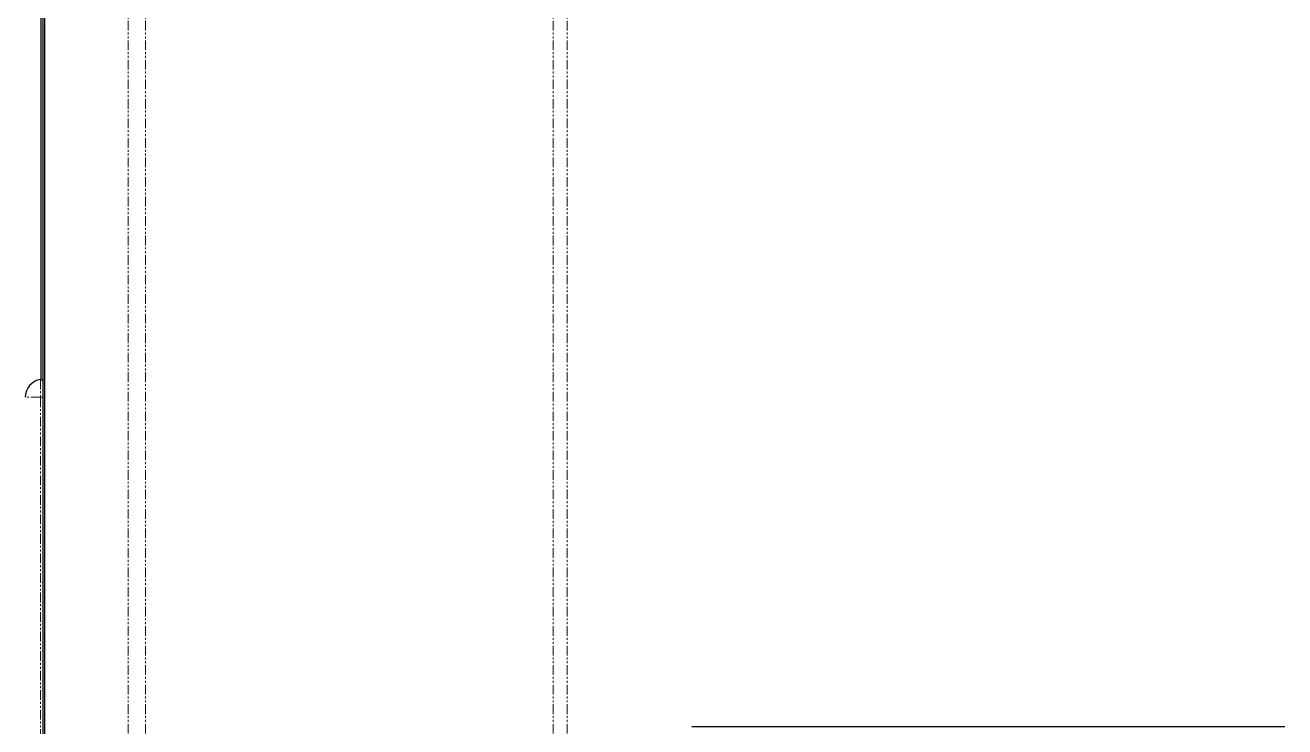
# Model space of a CAD drawing. Header units: millimetres. Extents: x -18594 to 273470, y -238787 to 48452.
# Drawn here: x 141570.3 to 141731.7, y -101391.6 to -101301.8 of the extents above; entities that cross this region are included whole.
import ezdxf

# ---------------------------------------------------------------- set-up
doc = ezdxf.new("R2010")
doc.units = ezdxf.units.MM
doc.linetypes.add('Xref AGV layout$0$PHANTOM', pattern=[2.5, 1.25, -0.25, 0.25, -0.25, 0.25, -0.25])
doc.layers.add('AM_BOR', color=4, linetype='Continuous', lineweight=25)

# ---------------------------------------------------------------- blocks, each defined once
blk = doc.blocks.new('Xref AGV layout$0$A$C343F789C')
at = {"color": 8, "linetype": 'Xref AGV layout$0$PHANTOM', "lineweight": 18}
for p, q in [((3689.05, 505.38), (3689.05, 729.29)), ((3691.28, 505.38), (3691.28, 729.41)), ((3702.51, 661.08), (3702.51, 729.14)), ((3635.03, 505.38), (3635.03, 726.28)), ((3636.82, 505.38), (3636.82, 726.39)), ((3702.17, 661.08), (3702.51, 661.08)), ((3702.51, 661.08), (3704.47, 661.08))]:
    blk.add_line(p, q, dxfattribs=at)
at = {"color": 7, "linetype": 'Continuous', "lineweight": 25}
for p, q in [((3701.96, 729.16), (3701.96, 507.38)), ((3702.17, 729.15), (3702.17, 505.38)), ((3543.08, 703.26), (3619.06, 703.26)), ((3702.47, 498.36), (3702.47, 658.81))]:
    blk.add_line(p, q, dxfattribs=at)
for centre, radius, start, end in [((3702.17, 661.08), 2.3, 278.6269, 0), ((3702.47, 659.11), 0.3, 180, 278.6269)]:
    blk.add_arc(centre, radius, start, end, dxfattribs=at)
at = {"color": 8, "linetype": 'Xref AGV layout$0$PHANTOM', "lineweight": 18}
blk.add_open_spline([(3702.51, 658.81), (3702.51, 658.84), (3702.51, 658.91), (3702.51, 659.44), (3702.51, 660.19), (3702.51, 660.78), (3702.51, 661.08)], degree=3, knots=[0, 0, 0, 0, 0.249991, 0.499997, 0.749998, 1, 1, 1, 1], dxfattribs=at)
blk = doc.blocks.new('Xref AGV layout')
at = {"rotation": 180}
blk.add_blockref('Xref AGV layout$0$A$C343F789C', (145274.74, -100688.38), dxfattribs=at)

msp = doc.modelspace()

# ---------------------------------------------------------------- block references
at = {"layer": 'AM_BOR'}
msp.add_blockref('Xref AGV layout', (0, 0), dxfattribs=at)

doc.saveas('drawing.dxf')
